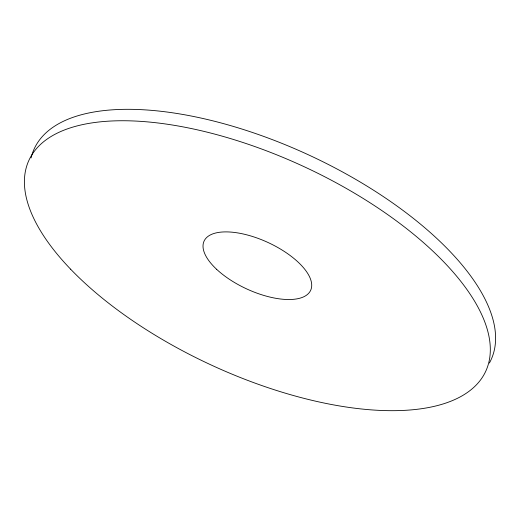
<?xml version="1.0" encoding="UTF-8"?>
<svg xmlns="http://www.w3.org/2000/svg" width="520" height="520" viewBox="0 0 520 520"><rect width="100%" height="100%" fill="white"/><g stroke="black" fill="none" stroke-linecap="round" stroke-linejoin="round"><path stroke-width="0.78" d="M31.096 157.911A251.589 109.499 24.8 0 1 302.289 152.029A251.589 109.499 24.8 0 1 489.379 363.058M70.616 269.185A251.589 109.499 24.8 0 0 471.348 389.487A251.589 109.499 24.8 0 0 230.119 138.463A251.589 109.499 24.8 0 0 70.616 269.185M216.613 269.295A58.695 25.545 24.8 0 0 308.88 293.046A58.695 25.545 24.8 0 0 246.591 234.793A58.695 25.545 24.8 0 0 216.613 269.295"/></g></svg>
